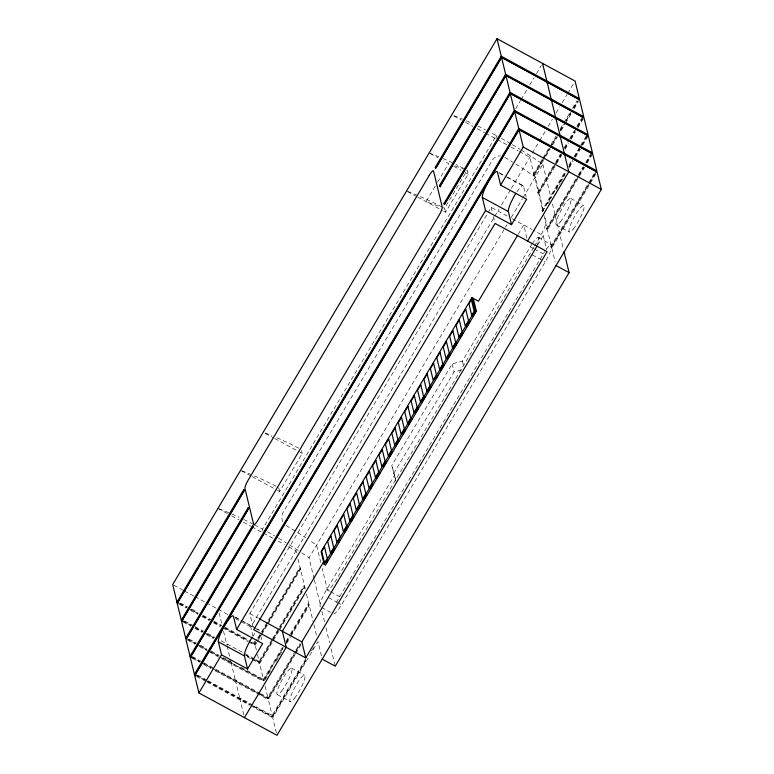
<?xml version="1.0" encoding="UTF-8"?>
<svg xmlns="http://www.w3.org/2000/svg" width="774" height="774" viewBox="0 0 774 774"><rect width="100%" height="100%" fill="white"/><g stroke="black" fill="none" stroke-linecap="round" stroke-linejoin="round"><path stroke-width="0.58" stroke-dasharray="3.87 2.9" d="M435.211 186.195L426.029 201.627L440.232 206.735M437.649 182.074L448.659 163.546L443.521 160.76M445.553 212.221L444.605 208.303L467.225 170.212L468.173 174.14L445.553 212.221L443.492 211.108M277.498 490.368L279.608 491.519L302.237 453.429L301.531 450.487M263.005 531.119L262.512 529.116L496.337 135.566L489.855 132.131M515.658 108.699L520.554 100.465M521.163 99.44L527.278 89.145M529.726 85.024L534.002 77.826M536.45 73.704L541.345 65.471M253.146 627.366L249.818 613.608L487.485 213.605M488.104 212.56L491.19 207.364L507.976 216.478M253.021 636.315L250.757 626.95L498.988 209.154M501.455 204.994L510.714 189.427M511.333 188.382L531.67 154.142M532.289 153.117L539.014 141.797M539.623 140.762L545.738 130.467M548.186 126.355L552.472 119.148M556.138 112.975L559.805 106.793M562.253 102.681L567.149 94.447M567.758 93.412L573.873 83.118M227.527 659.922L231.687 662.176L231.213 662.97L230.391 659.564M257.113 639.14L254.665 643.271L254.907 644.278L256.136 642.207M257.732 638.115L260.799 632.948M261.409 631.913L299.451 567.893L300.264 568.339L267.746 623.06M543.503 160.353L534.331 175.795L533.518 175.35L533.276 174.344L542.477 158.863M543.087 157.828L548.611 148.531M551.069 144.399L555.974 136.147M560.27 128.919L563.337 123.753M563.946 122.718L570.08 112.394M572.537 108.263L576.833 101.036M258.584 638.086L261.651 632.919M262.27 631.884L299.693 568.9L299.451 567.893M533.518 175.35L542.719 159.86M543.329 158.834L549.463 148.502M550.082 147.476L556.825 136.118M559.892 130.951L563.578 124.759M566.026 120.628L570.941 112.365M573.389 108.234L577.685 101.007M248.706 641.095L255.004 644.51L255.478 643.716L251.492 641.549M258.545 638.55L260.383 635.454M261.002 634.419L267.136 624.096M544.48 157.286L534.089 174.789L533.276 174.344M545.09 156.261L551.214 145.967M551.823 144.941L556.719 136.708M560.386 130.525L565.272 122.292M565.891 121.266L570.777 113.033M573.834 107.886L579.339 98.617M256.349 650.063L255.246 645.506L256.949 642.652M257.558 641.617L261.244 635.425M261.854 634.39L267.378 625.102M267.988 624.067L300.506 569.345L299.693 568.9M545.951 156.232L550.227 149.034M552.675 144.912L557.57 136.679M561.237 130.506L564.904 124.324M565.523 123.298L571.638 113.004M574.085 108.882L578.362 101.684M314.099 578.817L309.029 557.841L506.96 224.692M511.275 217.436L522.363 198.763M522.982 197.728L542.845 164.291A99.846 19.94 30.7 0 0 522.227 150.659M271.916 639.643L259.029 661.335L259.271 662.331L272.767 639.614M272.525 638.618L303.814 585.957L304.627 586.392L278.863 629.765M561.934 154.732L538.694 193.848L537.882 193.413L537.64 192.407L554.823 163.498M555.432 162.463L560.337 154.2M564.023 148.008L568.929 139.746M569.548 138.71L574.453 130.448M576.901 126.317L582.425 117.029M273.386 638.589L304.056 586.953L303.814 585.957M537.882 193.413L555.674 163.469M556.293 162.434L561.198 154.171M564.875 147.979L567.942 142.813M570.399 138.681L575.305 130.419M577.762 126.288L582.058 119.061M245.735 655.162L259.377 662.563L278.253 630.8M555.577 164.03L538.452 192.842L537.64 192.407M556.187 162.995L561.082 154.761M564.749 148.589L567.806 143.442M570.864 138.294L575.15 131.087M577.597 126.965L583.712 116.68M219.777 656.768L263.741 680.627L259.619 663.57L279.104 630.762M279.724 629.736L304.869 587.398L304.056 586.953M564.991 149.585L568.667 143.413M571.115 139.291L575.392 132.093M577.839 127.971L583.954 117.677M518.212 234.28L523.717 225.021L527.046 238.779M282.423 647.383L263.402 679.388L263.644 680.394L283.274 647.354M286.099 641.182L289.786 634.99M290.395 633.954L308.187 604.01L309 604.455L289.979 636.46M543.067 211.912L542.013 210.46L565.32 171.228M569.006 165.026L573.302 157.799M573.911 156.774L580.045 146.441M580.664 145.415L586.179 136.118M286.341 642.188L290.637 634.961M291.247 633.925L308.429 605.016L308.187 604.01M542.255 211.466L565.562 172.225M568.629 167.068L572.315 160.876M574.772 156.745L580.906 146.412M581.516 145.386L587.04 136.089M263.741 680.627L283.236 647.819M286.303 642.662L289.37 637.495M542.013 210.46L542.826 210.905L566.065 171.789M569.122 166.642L572.789 160.47M575.237 156.348L579.513 149.15M581.961 145.028L587.466 135.76M395.853 481.176L391.779 465.464L452.122 363.906L462.397 361.081L530.287 246.829A15.074 2.825 -61.5 0 1 531.777 244.429M265.066 679.804L271.819 668.446M276.115 661.219L281.63 651.921M286.544 643.658L290.221 637.466M290.84 636.431L309.242 605.462L308.429 605.016M547.963 203.678L551.63 197.496M555.906 190.288L560.192 183.09M560.802 182.054L565.078 174.856M569.364 167.648L573.031 161.466M575.479 157.354L580.374 149.121M582.822 144.999L588.327 135.74M393.724 473.485L454.067 371.926L462.059 369.74M320.059 606.303A15.074 2.825 -61.5 0 1 326.628 589.595L394.517 475.342L391.779 465.464M533.857 247.187L335.761 580.606A15.074 2.825 -61.5 0 1 327.247 589.285L322.187 568.377M534.476 246.151L539.41 237.841A15.074 2.825 -61.5 0 0 545.989 221.132L544.577 215.317M295.378 650.982L267.765 697.451L268.017 698.448L295.62 651.989M295.987 649.947L299.673 643.755M584.738 167.174L547.431 229.965L546.618 229.53L546.376 228.523L577.665 175.862M578.284 174.827L583.19 166.565M585.647 162.434L591.162 153.146M296.229 650.953L300.525 643.726M546.618 229.53L578.526 175.833M579.136 174.798L583.432 167.571M586.499 162.405L590.794 155.177M258.671 693.562L268.114 698.68L294.352 654.523M294.962 653.488L301.096 643.165M537.678 244.961L543.232 235.606L532.957 230.033M578.381 176.462L547.189 228.959L546.376 228.523M578.991 175.437L583.886 167.203M586.334 163.082L592.449 152.788M253.591 706.488L272.477 716.743L268.355 699.686L295.204 654.494M295.823 653.459L300.728 645.197M587.185 163.062L592.691 153.794M336.409 602.694A15.074 2.825 -61.5 0 1 339.641 596.657L543.3 253.891A15.074 2.825 -61.5 0 1 544.79 251.482M305.885 658.713L272.138 715.505L272.38 716.511L306.736 658.684M595.854 173.986L551.823 248.096L551.011 247.661L550.749 246.577L594.306 173.27M551.011 247.661L588.434 184.676M589.043 183.641L595.177 173.318M272.477 716.743L306.697 659.158M311.603 650.895L314.051 646.764M589.478 183.206L551.562 247.022L550.749 246.577M590.088 182.171L596.822 170.851M276.405 732.959L272.719 717.74L317.979 641.569L321.665 656.787M333.584 613.976A15.074 2.825 -61.5 0 0 341.586 604.688L545.235 261.912A15.074 2.825 -61.5 0 0 551.872 245.842A15.074 2.825 -61.5 0 0 545.283 250.737M455.218 165.897L462.862 168.645M463.8 168.471L457.918 165.481A99.846 19.94 30.7 0 0 455.992 164.543M443.125 207.519L444.605 208.303M453.893 116.023L461.304 120.047M465.542 122.34L472.953 126.365M477.19 128.658L484.601 132.683M485.666 133.263L495.196 138.43M497.314 139.581L506.757 144.709M510.956 146.983L518.299 150.969M519.344 151.54L529.842 157.228L542.826 210.905M570.719 198.444L583.731 205.497M499.036 172.612L506.322 176.569M507.357 177.13L522.972 185.605M499.54 173.221L505.79 176.607M506.825 177.178L523.485 186.215L526.107 197.08M430.17 153.513L438.394 157.973M453.796 166.333L460.985 170.232M465.097 172.467L468.173 174.14M556.39 224.953L569.393 232.007M512.175 218.752L531.931 229.481M538.288 237.541L551.301 244.603M530.287 246.829L533.286 248.454M534.292 249.005L543.3 253.891M532.231 254.859L545.235 261.912M407.54 191.594L416.789 196.615M417.815 197.177L442.467 210.547M265.318 433.392L273.754 437.978M274.809 438.548L299.074 451.716M300.128 452.287L302.237 453.429M241.633 470.902L251.124 476.058M252.179 476.629L276.444 489.797M217.949 508.421L227.479 513.588M231.716 515.89L239.127 519.915M243.365 522.208L250.776 526.233M251.84 526.813L261.37 531.98M263.489 533.131L273.977 538.82M278.176 541.103L284.474 544.519M288.673 546.792L296.016 550.778L296.868 554.29M326.628 589.595L329.637 591.23M330.633 591.771L339.641 596.657M328.573 597.625L336.584 601.969M337.58 602.511L341.586 604.688M321.568 607.455L330.575 612.34M249.818 613.608L258.216 618.165M235.035 616.946L255.855 628.236M256.891 628.807L258.98 629.939A15.074 2.825 -61.5 0 1 259.483 630.539M235.548 617.555L241.788 620.942M242.833 621.503L255.323 628.285M256.358 628.846L258.448 629.978M173.753 585.163L183.283 590.339M184.338 590.91L193.877 596.086M194.932 596.657L205.526 602.404M206.581 602.975L217.175 608.722M218.229 609.302L227.672 614.421M235.015 618.407L250.757 626.95M180.303 602.927L187.589 606.874M191.749 609.128L197.989 612.515M203.185 615.34L212.55 620.419M213.585 620.98L221.906 625.498M225.06 627.211L250.437 640.978M179.51 603.362L186.786 607.309M190.946 609.573L198.231 613.521M202.391 615.775L209.667 619.732M213.827 621.986L221.112 625.934M225.302 628.217L247.506 640.262M251.734 642.555L255.72 644.713M179.829 603.72L187.115 607.667M188.15 608.229L198.56 613.879M202.72 616.133L209.996 620.08M214.156 622.344L220.397 625.731M223.531 627.424L247.661 640.524M179.036 604.155L186.321 608.103M190.481 610.367L197.757 614.314M201.917 616.568L209.203 620.525M213.363 622.78L220.638 626.727M222.719 627.859L247.903 641.53M248.947 642.091L255.246 645.506M291.498 668.078L304.511 675.131M184.676 620.98L194.032 626.06M195.077 626.621L203.398 631.139M207.558 633.403L214.833 637.35M221.074 640.737L254.801 659.032M255.865 659.612L259.841 661.77M183.873 621.416L191.159 625.373M195.319 627.627L202.595 631.584M206.755 633.838L214.04 637.786M245.532 654.881L253.988 659.467M255.043 660.038L260.083 662.776M182.122 620.642L191.488 625.721M195.648 627.985L202.923 631.932M203.968 632.493L213.324 637.582M183.409 622.209L190.685 626.166M194.845 628.42L202.13 632.377M206.29 634.632L213.566 638.579M247.022 656.739L251.221 659.013M252.276 659.583L259.619 663.57M189.04 639.043L196.325 642.991M200.485 645.245L206.726 648.631M210.886 650.895L219.206 655.404M223.367 657.668L226.482 659.361M241.198 667.343L264.215 679.833M188.246 639.479L195.522 643.426M199.682 645.69L206.968 649.638M211.128 651.892L218.403 655.849M222.564 658.103L264.456 680.83M186.495 638.705L195.851 643.784M196.896 644.345L207.297 649.996M208.332 650.557L218.732 656.197M187.772 640.272L195.058 644.22M199.218 646.484L208.574 651.563M209.619 652.124L262.937 681.062M277.431 694.675L290.443 701.737M192.368 656.536L202.769 662.176M203.814 662.738L259.309 692.856M260.374 693.436L268.578 697.887M192.61 657.532L199.895 661.489M204.055 663.744L259.551 693.862M260.615 694.433L268.83 698.893M190.859 656.758L200.224 661.838M201.259 662.409L211.66 668.049M212.705 668.61L257.616 692.991M192.145 658.326L199.421 662.283M203.581 664.537L210.867 668.484M215.027 670.748L268.355 699.686M197.776 675.151L207.142 680.24M208.177 680.801L272.951 715.95M196.983 675.596L206.339 680.675M207.384 681.236L252.295 705.607M253.35 706.188L273.193 716.947M195.232 674.822L249.392 704.214M196.509 676.389L205.874 681.468M206.91 682.029L249.634 705.22M250.689 705.791L272.719 717.74M542.845 164.291L551.02 198.076M552.433 203.901L563.424 249.344M543.454 210.673L535.308 176.985A99.846 19.94 30.7 0 0 515.658 163.962M543.89 215.317L555.21 262.086M543.232 235.606L546.56 249.363M496.337 135.566L497.072 138.575M491.19 207.364L492.303 211.95M493.406 216.536L494.799 222.273M462.397 361.081L463.51 365.667M452.122 363.906L454.067 371.926M394.517 475.342L396.182 482.221M320.784 562.572L316.566 545.148A99.846 19.94 30.7 0 0 309.3 540.155M314.379 579.978L320.862 606.777M321.994 611.431L324.809 623.08M325.931 627.743L329.598 642.884M331.011 648.718L335.239 666.191M298 558.973L305.42 589.672M306.523 594.219L313.364 622.509M313.886 624.647L316.914 637.157M278.659 487.591L279.608 491.519M260.799 635.976L262.115 641.414M254.153 640.998L255.004 644.51M257.452 654.611L259.377 662.563M265.085 686.18L268.114 698.68M227.314 644.123L227.556 645.129M231.687 662.176L231.455 663.976L235.586 681.033L236.06 680.24L236.302 681.246L235.828 682.039L239.95 699.086L240.424 698.293L240.666 699.299L240.192 700.093L243.878 715.311M219.081 612.814L221.915 624.512M223.551 631.274L226.85 644.916M227.092 645.922L230.12 658.422M453.951 115.684A99.846 19.94 30.7 0 1 462.455 119.099M466.558 120.87A99.846 19.94 30.7 0 1 472.904 123.743M477.655 125.988A99.846 19.94 30.7 0 1 485.433 129.838M501.349 138.323A99.846 19.94 30.7 0 1 510.356 143.48M512.349 144.651A99.846 19.94 30.7 0 1 520.263 149.44M219.032 508.818A99.846 19.94 30.7 0 1 230.671 513.52M231.697 513.965A99.846 19.94 30.7 0 1 239.079 517.293M243.839 519.538A99.846 19.94 30.7 0 1 253.572 524.385M254.559 524.898A99.846 19.94 30.7 0 1 262.512 529.116M267.523 531.873A99.846 19.94 30.7 0 1 274.538 535.86M278.524 538.201A99.846 19.94 30.7 0 1 286.448 542.99M289.379 544.819A99.846 19.94 30.7 0 1 299.896 551.61M301.754 552.849A99.846 19.94 30.7 0 1 309.029 557.841M504.812 157.345A99.846 19.94 30.7 0 1 512.727 162.134M532.27 243.684A15.074 2.825 -61.5 0 1 537.282 244.7M252.953 636.073A15.074 2.825 -61.5 0 1 254.869 633.413M516.955 191.749A15.074 2.825 -61.5 0 1 523.485 186.215M429.144 152.952A99.846 19.94 30.7 0 1 438.81 156.764M442.892 158.506A99.846 19.94 30.7 0 1 452.171 162.714M286.07 525.507A99.846 19.94 30.7 0 1 305.556 537.669M282.868 521.705A10.352 10.13 15.7 0 1 283.226 512.194L492.409 160.112A8.804 8.611 15.7 0 1 500.333 155.913M241.662 470.737A99.846 19.94 30.7 0 1 252.276 474.994M254.327 475.884A99.846 19.94 30.7 0 1 277.189 486.817M407.598 191.439A99.846 19.94 30.7 0 1 418.212 195.706M420.263 196.586A99.846 19.94 30.7 0 1 442.138 207.016M265.385 433.063A99.846 19.94 30.7 0 1 271.868 435.636M276.957 437.794A99.846 19.94 30.7 0 1 298.832 448.223M294.546 698.264A15.074 2.825 -61.5 0 0 305.014 675.741A15.074 2.825 -61.5 0 0 292.862 691.308A15.074 2.825 -61.5 0 0 294.546 698.264M573.292 229.007A15.074 2.825 -61.5 0 0 584.147 206.271A15.074 2.825 -61.5 0 0 572.257 220.987A15.074 2.825 -61.5 0 0 573.292 229.007M560.279 221.945A15.074 2.825 -61.5 0 0 571.135 199.208A15.074 2.825 -61.5 0 0 559.244 213.924A15.074 2.825 -61.5 0 0 560.279 221.945M281.533 691.201A15.074 2.825 -61.5 0 0 292.011 668.678A15.074 2.825 -61.5 0 0 279.849 684.245A15.074 2.825 -61.5 0 0 281.533 691.201"/><path stroke-width="1.16" d="M497.034 38.7L501.281 56.26L579.339 98.617L575.092 81.057L497.034 38.7L172.689 584.593L176.936 602.143L177.749 602.588L244.081 490.958M176.936 602.143L243.878 489.478L244.129 490.484L177.178 603.149L181.31 620.206L182.122 620.642L249.064 507.976L248.251 507.531L181.31 620.206M501.523 57.257L505.645 74.314L583.712 116.68L579.581 99.623L501.523 57.257L435.52 168.345L435.278 167.339L501.281 56.26M501.62 57.489L436.091 167.784L435.278 167.339M505.983 75.552L440.464 185.837L440.706 186.844L439.893 186.399L439.651 185.392L505.645 74.314M253.437 526.039L186.495 638.705L185.673 638.26L181.551 621.212L248.493 508.537L248.251 507.531M439.893 186.399L505.886 75.32L583.954 117.677L588.076 134.734L510.018 92.377L505.886 75.32M185.673 638.26L252.624 525.594L252.866 526.601L185.924 639.266L190.046 656.323L190.859 656.758L191.333 655.965L191.575 656.971M510.26 93.373L514.381 110.43L592.449 152.788L588.327 135.74L510.26 93.373L444.257 204.462L444.015 203.456L510.018 92.377M510.356 93.606L444.827 203.901L444.015 203.456M190.046 656.323L514.381 110.43M519.567 128.929L195.232 674.822L194.419 674.377L190.288 657.319L514.623 111.437L592.691 153.794L596.822 170.851L518.754 128.494L514.623 111.437M191.952 654.93L515.194 110.876M194.419 674.377L518.754 128.494M194.661 675.383L518.996 129.49L597.083 171.934L601.311 189.407L276.966 735.3L198.908 692.943L194.661 675.383L195.474 675.828M550.711 99.817L551.185 99.024L547.054 81.967L546.589 82.76L546.347 81.763L546.812 80.97L542.564 63.41M198.908 692.943L221.528 654.852L218.374 641.81A15.074 2.825 -61.5 0 1 224.953 625.102A15.074 2.825 -61.5 0 1 233.467 616.423L236.621 629.465L262.638 643.581L247.554 668.978L221.528 654.852M236.621 629.465L485.53 210.528L482.376 197.486A15.074 2.825 -61.5 0 1 488.945 180.777A15.074 2.825 -61.5 0 1 497.459 172.089L500.614 185.131L526.639 199.257L511.546 224.644L485.53 210.528M500.614 185.131L523.243 147.05L518.996 129.49L519.335 130.729M555.084 117.88L555.548 117.087L551.427 100.03M555.326 118.877L555.8 118.083L559.921 135.14L559.447 135.934L559.689 136.94L560.163 136.147L564.294 153.204L563.82 153.997M578.526 98.172L578.062 98.966L500.807 57.053M517.603 235.315L478.458 301.192L471.956 297.661L321.104 551.562L324.209 564.401L325.515 565.117L476.378 311.216L473.262 298.367M582.667 118.035L582.899 116.235M323.938 561.266L282.346 631.265L286.235 647.316L244.439 717.653M324.209 564.401L475.062 310.5L471.956 297.661M326.415 562.901L327.518 561.063M331.823 553.816L335.026 548.408M338.77 542.11L339.844 540.31M344.653 532.202L347.865 526.804M351.077 521.405L353.747 516.897M358.033 509.698L360.703 505.199M363.915 499.791L367.128 494.393M370.33 488.984L373.01 484.485M376.754 478.187L379.966 472.779M383.711 466.48L386.381 461.981M389.593 456.573L392.263 452.074M396.007 445.776L399.22 440.367M402.964 434.069L405.644 429.56M408.846 424.162L412.058 418.763M415.27 413.355L418.482 407.956M421.685 402.557L424.897 397.149M428.109 391.75L431.321 386.352M436.13 378.244L437.736 375.545M440.948 370.136L444.16 364.738M447.362 359.339L450.574 353.931M453.787 348.532L456.999 343.134M460.201 337.725L462.881 333.226M466.625 326.928L469.837 321.52M473.04 316.121L475.488 312.009M587.263 134.289L586.798 135.082L509.544 93.17M527.597 241.072L568.784 171.76L564.546 154.249M591.636 152.352L591.162 153.146L514.729 111.669M305.749 657.9L547.112 251.656L495.07 223.415L253.708 629.659L305.749 657.9L301.87 641.849L537.059 245.997M596.261 171.489L595.796 172.283L595.999 170.406M563.985 251.666L569.064 272.642L335.239 666.191L322.226 659.129M505.17 75.107L582.425 117.029M519.093 129.722L595.535 171.199M523.243 147.05L601.311 189.407M482.376 197.486L508.392 211.602L511.546 224.644M439.651 185.392L440.464 185.837M556.051 265.579L569.064 272.642M448.388 221.509L449.201 221.954M448.63 222.515L449.442 222.96M475.062 310.5L476.378 311.216M252.866 526.601L253.678 527.036M259.261 618.736L301.87 641.849M177.178 603.149L178.001 603.594M181.551 621.212L182.364 621.648M218.374 641.81L244.4 655.936L247.554 668.978M190.288 657.319L191.101 657.765M178.223 601.795L178.465 602.801M182.596 619.848L182.838 620.854M195.696 674.028L195.938 675.034M244.4 655.936A15.074 2.825 -61.5 0 1 251.966 637.602M508.392 211.602A15.074 2.825 -61.5 0 1 515.958 193.268M429.26 175.359L248.231 480.035A7.537 1.413 -61.5 0 0 244.942 488.394L253.688 524.511A7.537 1.413 -61.5 0 0 257.936 520.167L438.964 215.482A7.537 1.413 -61.5 0 0 442.254 207.132L433.517 171.015A7.537 1.413 -61.5 0 0 429.26 175.359M324.48 546.879L321.742 551.485L324.558 563.114L327.296 558.509L324.48 546.879M330.904 536.072L327.692 541.481L330.508 553.1L333.72 547.702L330.904 536.072M337.319 525.265L334.116 530.674L336.922 542.303L340.134 536.895L337.319 525.265M343.743 514.468L340.531 519.867L343.346 531.496L346.558 526.088L343.743 514.468M350.158 503.661L346.955 509.06L349.761 520.689L352.973 515.291L350.158 503.661M356.582 492.854L353.37 498.262L356.185 509.882L359.397 504.484L356.582 492.854M362.996 482.057L359.794 487.456L362.6 499.085L365.812 493.677L362.996 482.057M369.421 471.25L366.208 476.649L369.024 488.278L372.236 482.879L369.421 471.25M375.835 460.443L372.633 465.842L375.438 477.471L378.65 472.072L375.835 460.443M382.259 449.636L379.047 455.044L381.863 466.664L385.075 461.265L382.259 449.636M388.674 438.839L385.471 444.237L388.277 455.867L391.489 450.458L388.674 438.839M395.098 428.032L391.886 433.43L394.701 445.06L397.913 439.661L395.098 428.032M401.512 417.225L398.31 422.633L401.116 434.253L404.328 428.854L401.512 417.225M407.937 406.418L404.725 411.826L407.54 423.455L410.752 418.047L407.937 406.418M414.351 395.62L411.149 401.019L413.955 412.648L417.167 407.24L414.351 395.62M420.775 384.813L417.563 390.212L420.379 401.841L423.591 396.443L420.775 384.813M427.19 374.006L423.988 379.415L426.793 391.034L430.005 385.636L427.19 374.006M433.614 363.209L430.402 368.608L433.217 380.237L436.43 374.829L433.614 363.209M440.029 352.402L436.826 357.801L439.632 369.43L442.844 364.032L440.029 352.402M446.453 341.595L443.241 346.994L446.056 358.623L449.268 353.225L446.453 341.595M452.867 330.788L449.665 336.197L452.471 347.816L455.683 342.418L452.867 330.788M459.292 319.991L456.079 325.39L458.895 337.019L462.107 331.611L459.292 319.991M465.706 309.184L462.504 314.583L465.309 326.212L468.522 320.813L465.706 309.184M471.356 299.673L468.918 303.776L471.734 315.405L474.172 311.303L471.356 299.673"/></g></svg>
